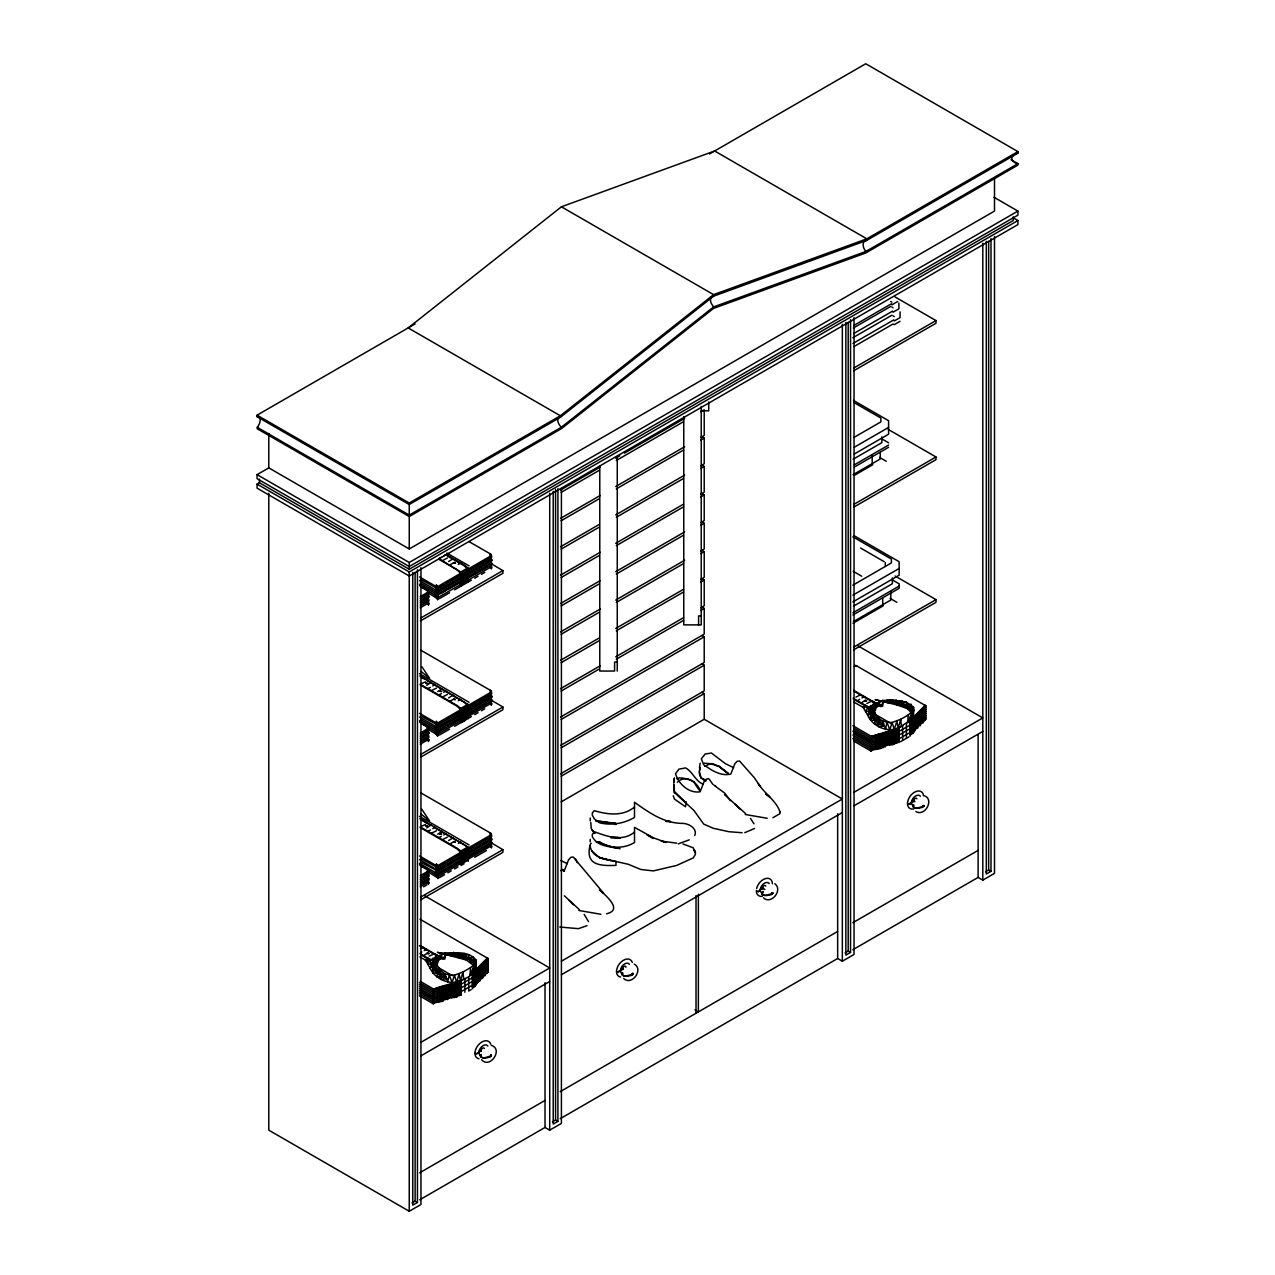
<?xml version="1.0" encoding="UTF-8"?>
<svg xmlns="http://www.w3.org/2000/svg" width="1275" height="1275" viewBox="0 0 1275 1275"><rect width="100%" height="100%" fill="white"/><g stroke="black" fill="none" stroke-linecap="round" stroke-linejoin="round"><path stroke-width="1.5" d="M439.461 955.469L437.771 957.19L437.548 961.318L439.253 959.597L439.461 955.469L444.863 953.094L464.993 955.899L473.79 960.426L475.942 968.761L475.32 971.311L469.981 975.407L470.507 967.677L476.117 962.689L475.75 959.708C465.757 948.074 449.756 955.597 437.373 952.329L466.204 959.963L474.794 966.259L473.216 957.047C462.713 960.378 453.693 953.381 443.461 953.875L458.873 955.804L473.79 960.426M441.883 954.067L441.676 958.194L439.253 959.597M877.184 702.748L876.977 706.876L875.272 708.597L875.495 704.469L882.587 700.373L902.716 703.178L911.513 707.705L911.944 710.159L896.883 704.932L875.096 699.608L888.93 702.939L891.305 699.736L906.127 702.047L913.474 706.988L913.043 718.59L898.142 728.184L871.447 736.408L870.618 737.811L898.684 730.655L898.939 727.738L870.618 737.811M879.607 701.346L879.399 705.473L874.172 707.657L882.38 704.501L882.587 700.373M444.656 957.222L438.871 958.975L444.656 957.222L444.863 953.094M907.704 722.686L908.23 714.956L913.84 709.968L910.764 720.805L907.704 722.686L911.768 712.725L910.764 720.805L916.948 714.064M464.929 978.308L464.849 981.128M464.929 982.021L464.849 984.858M464.849 988.571L464.929 985.734M464.849 992.285L464.929 989.448M468.738 977.032L468.658 979.869M468.738 980.746L468.658 983.583M468.738 984.459L468.658 987.296M468.738 988.189L468.658 991.026L471.128 989.591M902.573 728.423L902.652 725.587M902.573 732.137L902.652 729.3M902.652 733.013L902.573 735.85M902.652 736.727L902.573 739.564M906.382 727.148L906.461 724.312M906.382 730.862L906.461 728.025M906.382 734.591L906.461 731.754M906.461 735.468L906.382 738.305M673.678 784.826C675.383 797.736 673.949 794.213 673.901 784.125M590.213 845.787C591.536 858.187 606.278 859.462 615.968 861.454L615.968 865.39C599.935 865.996 584.492 865.358 590.373 844.082L591.249 843.397M477.519 1053.054L478.89 1052.481A2.837 1.626 -0.6 0 1 480.452 1050.68L480.803 1051.397M481.217 1050.377L480.372 1051.493A2.805 1.403 6.3 0 0 478.842 1052.927L477.44 1052.783M491.098 1055.158L490.397 1056.975A24.209 12.097 6.3 0 1 485.329 1057.995A3.618 1.801 6.3 0 1 481.121 1057.071A3.618 1.801 6.3 0 1 481.089 1054.871M618.997 971.343L620.463 970.737A2.837 1.626 -0.6 0 1 622.041 968.936L622.391 969.653M622.806 968.633L621.945 969.749A2.805 1.403 6.3 0 0 620.415 971.199L619.028 971.04M622.662 973.128A3.618 1.801 6.3 0 0 622.694 975.327A3.618 1.801 6.3 0 0 626.902 976.252A24.209 12.097 6.3 0 0 631.97 975.232L632.687 973.415L632.336 974.483M756.473 890.635L758.306 891.719L760.283 890.014A2.837 1.626 -0.6 0 1 761.844 888.213L762.195 888.93M758.561 891.655L760.283 890.014M763.119 892.133A3.618 1.801 6.3 0 0 762.243 894.397A3.618 1.801 6.3 0 0 766.721 895.528A24.209 12.097 6.3 0 0 771.789 894.508L772.379 892.739M907.513 803.617L909.728 804.382L911.482 802.724A2.837 1.626 -0.6 0 1 913.043 800.923L913.394 801.64M909.856 803.585L911.482 802.724M913.808 800.636L912.948 801.736A2.805 1.403 6.3 0 0 911.434 803.186L911.482 803.25M913.665 805.115A3.618 1.801 6.3 0 0 913.697 807.33A3.618 1.801 6.3 0 0 917.92 808.238A24.209 12.097 6.3 0 0 922.972 807.218L923.562 805.449M490.572 1055.62L491.465 1055.477M763.183 891.608A3.618 2.056 -0.6 0 0 762.259 894.285A3.618 2.056 -0.6 0 0 766.769 895.13A24.607 14.025 -0.6 0 0 771.901 893.44L772.714 892.739M923.116 806.278L924.024 805.609L923.1 806.151A24.607 14.025 -0.6 0 1 917.968 807.84A3.618 2.056 -0.6 0 1 913.713 807.218A3.618 2.056 -0.6 0 1 913.713 804.7M461.183 578.882L460.785 575.726L467.893 571.614L468.292 574.786L461.183 578.882L459.813 578.228M460.578 585.528L460.307 583.312L467.893 579.057L468.292 582.229M461.183 582.611L460.785 579.44L467.893 575.344L468.292 578.515L461.183 582.611L459.813 581.942M461.183 586.325L460.785 583.153M467.686 581.432L467.893 579.057M461.183 715.291L460.785 712.119L467.893 708.023L468.292 711.195L461.183 715.291L459.813 714.622M460.578 721.937L460.307 719.722L467.893 715.466L468.292 718.622M461.183 719.004L460.785 715.833L467.893 711.737L468.292 714.908L461.183 719.004L459.813 718.335M461.183 722.718L460.785 719.562M467.686 717.841L467.893 715.466M461.183 857.932L460.785 854.776L467.893 850.68L468.292 853.836L461.183 857.932L459.813 857.278M460.578 864.577L460.307 862.362L467.893 858.107L468.292 861.278M461.183 861.661L460.785 858.489L467.893 854.393L468.292 857.565L461.183 861.661L459.813 860.992M460.785 862.203L461.183 865.374L464.036 863.733M467.686 860.482L467.893 858.107M674.395 778.101L673.678 782.866L674.363 778.308M699.465 767.964L700.182 763.215M491.226 1055.158L490.875 1056.226L490.987 1055.19M632.448 974.483L632.559 973.462M419.411 990.181L432.894 997.974L460.96 988.954L432.894 996.11L460.96 987.089L432.894 994.245L460.96 985.24L432.894 992.396L460.96 983.376L432.894 990.532L461.199 980.443L461.199 995.313M472.372 988.874L472.372 974.004L488.229 958.593L419.985 919.211M853.756 731.802L870.618 741.54L894.173 734.273L898.684 732.519L870.618 739.675L898.684 730.655L898.939 742.608M910.095 736.153L910.095 721.283L925.953 705.872L856.019 665.518L854.378 666.427M913.665 716.04L913.043 718.59L913.474 706.988L913.665 716.04L910.94 704.326C899.688 707.657 890.062 700.182 878.985 700.852L885.519 701.585L887.846 699.959L891.305 699.736L896.389 701.728L902.094 700.852L903.927 707.242L911.513 707.705L912.199 711.593M700.31 767.63C698.206 772.252 699.385 778.579 704.326 779.599L703.163 779.2L706.031 780.89L700.947 777.862M699.879 769.893L700.357 768.968M699.401 771.805L701.011 777.83M453.502 699.242L455.334 699.672L454.043 698.923M453.502 841.883L455.334 842.329L454.043 841.58M477.519 980.459L475.256 986.356L472.627 987.806L488.229 971.598L487.401 971.136L472.627 985.942L477.519 982.308L477.519 980.459L488.229 969.733L487.401 969.287L472.627 984.077L477.519 980.459L477.519 978.594L488.229 967.884L487.401 967.422L472.627 982.228L477.519 978.594L477.519 976.746L488.229 966.02L487.401 965.573L472.627 980.363L477.519 976.746L477.519 974.881L488.229 964.155L487.401 963.709L472.627 978.515L477.519 974.881L477.519 973.016L488.229 962.306L487.401 961.844L472.627 976.65L477.519 973.016L477.519 971.168L488.229 960.442L487.401 959.995L472.627 974.785L477.519 971.168L476.993 968.681L487.401 958.131L488.229 958.593L487.401 959.995M912.98 733.635L915.243 729.603L925.953 718.877L925.124 718.431L910.35 733.221L915.243 729.603L915.243 727.738L925.953 717.012L925.124 716.566L910.35 731.372L915.243 727.738L915.243 725.873L925.953 715.163L925.124 714.701L910.35 729.507L915.243 725.873L915.243 724.025L925.953 713.299L925.124 712.852L910.35 727.643L915.243 724.025L915.243 722.16L925.953 711.45L925.124 710.988L910.35 725.794L915.243 722.16L915.243 720.311L925.953 709.585L925.124 709.139L910.35 723.929L915.243 720.311L915.243 718.447L925.953 707.721L925.124 707.274L910.35 722.064L915.243 718.447L914.717 715.96L925.124 705.41L925.953 705.872L925.124 707.274M437.803 963.071L437.771 957.19M875.527 710.35L875.495 704.469M469.981 975.407L474.045 965.446L473.041 973.526L476.117 962.689L475.639 972.188L472.372 975.853L475.639 974.052L477.519 971.168M477.519 973.016L475.639 975.901L461.199 984.173L452.003 984.969L452.003 983.121L461.199 982.308L446.951 986.101L447.605 994.086L460.96 990.818L432.894 999.823L460.96 992.667L432.894 1001.688L460.96 994.532L432.894 1003.537L419.411 995.759M452.003 986.834L451.462 988.061L461.199 986.021L452.003 986.834L452.003 984.969M452.003 990.548L451.462 991.791L461.199 989.751L452.003 990.548L451.462 988.061M452.003 994.261L451.462 995.504L461.199 993.464L452.003 994.261L451.462 991.791M452.003 997.974L451.462 995.504M476.993 983.551L477.519 982.308M915.243 720.311L913.362 723.18L898.939 731.452L889.727 732.248L889.727 730.4L898.939 729.587L884.675 733.38L884.675 737.093L898.684 734.384L870.618 743.389L898.684 736.233L870.618 745.238L898.684 738.097L870.618 747.102L898.684 739.946L870.618 748.967M889.727 734.113L889.185 735.356L898.939 733.3L889.727 734.113L889.727 732.248M889.727 737.827L889.185 739.07L898.939 737.03L889.727 737.827L889.185 735.356M853.756 741.094L870.618 750.832L871.447 749.413L898.939 740.743L889.727 741.54L889.185 739.07M897.345 742.927L889.727 743.405L889.727 741.54M871.447 751.278L870.618 750.832L889.185 744.648L889.727 743.405M914.717 730.83L915.243 729.603M490.859 1055.27L490.748 1056.226L491.321 1055.19M420.224 598.549L428.607 593.704L427.189 590.086L428.83 592.891L427.189 593.799L428.607 597.417L420.224 602.262M420.224 605.976L428.607 601.131L427.189 597.513L428.83 596.604L427.189 593.799L428.607 593.704M423.826 603.171L428.352 601.37L427.189 597.513L428.607 597.417M428.352 605.083L427.189 601.226L428.607 601.131M435.556 591.759L437.532 592.349L436.385 590.357L435.556 591.759L437.532 592.349L438.026 591.297L435.556 589.895L437.803 588.397L436.385 584.779L437.532 588.636L420.383 579.28M437.532 599.792L436.385 595.935L422.073 587.695M437.803 588.397L491.497 557.398L490.062 553.78L491.226 554.976L491.226 557.637L466.586 571.057M463.223 576.714L490.062 561.207L491.72 564.028L490.062 564.937L490.891 563.534L490.062 563.072L491.226 565.064L490.891 563.534M491.226 568.793L490.062 564.937L491.497 564.841L491.497 562.96L490.062 559.358L491.226 561.351L491.72 560.299L490.062 557.494L491.497 557.398M420.224 734.958L428.607 730.113L427.189 726.479L428.83 729.3L427.189 730.208L428.607 733.826L420.224 738.671M420.224 742.385L428.607 737.54L427.189 733.922L428.83 733.013L427.189 730.208L428.607 730.113M423.826 739.58L428.352 737.779L427.189 733.922L428.607 733.826M428.352 741.492L427.189 737.635L428.607 737.54M435.556 728.168L437.532 728.758L436.385 726.75L435.556 728.168L437.532 728.758L438.026 727.706L435.556 726.304L437.803 724.806L436.385 721.188L437.532 725.045L420.383 715.689M437.532 736.185L436.385 732.328L422.073 724.088M437.803 724.806L491.497 693.807L490.062 690.189L491.226 691.385L491.226 694.046L468.26 706.493M463.223 713.123L490.062 697.616L491.72 700.421L490.062 701.33L490.891 699.927L490.062 699.481L491.226 701.473L490.891 699.927M491.226 705.187L490.062 701.33L491.497 701.234L491.497 699.353L490.062 695.752L491.226 697.76L491.72 696.708L490.062 693.903L491.497 693.807M420.224 877.598L428.607 872.753L427.189 869.136L428.352 872.992L423.826 874.793M423.826 878.507L428.352 876.706L427.189 872.849L428.607 872.753M422.152 883.192L428.352 880.419L427.189 876.562L428.607 876.467L428.607 874.586L427.189 872.849L428.352 874.044M428.352 884.149L427.189 880.292L428.607 880.196L428.607 878.3L427.189 876.562L428.352 877.774M435.556 870.809L437.532 871.399L436.385 869.407L435.556 870.809L437.532 871.399L438.026 870.347L435.556 868.944L437.803 867.446L436.385 863.828L437.532 867.685L420.383 858.33M437.803 867.446L491.497 836.448L490.062 832.83L491.226 834.025L491.226 836.687L490.062 836.543L491.497 840.161L437.803 871.16L420.383 862.043M491.497 836.448L490.062 836.543L491.72 839.348L491.226 840.4L490.062 838.408L491.226 844.114L466.586 857.549M491.226 847.843L490.062 842.122L491.226 844.114L490.891 842.584M590.771 822.375L591.249 828.654L594.835 833.42M694.763 835.539C697.68 828.511 688.978 823.666 682.954 823.379C664.148 823.491 649.294 812.749 634.504 802.294L634.504 817.418C624.065 823.602 611.681 825.594 599.84 822.885L594.325 818.869L592.317 815.171L592.317 812.956L594.325 810.645C607.458 814.693 623.156 816.574 634.504 807.027M446.648 978.802C437.692 976.554 432.48 968.41 429.978 960.091L427.858 964.362L431.348 963.788L437.134 960.171L437.006 964.936L440.752 970.721L440.943 979.359L446.648 978.802L445.836 976.57C438.839 973.988 433.213 967.231 433.612 959.565L429.946 967.932L425.069 959.438L429.978 960.091L438.425 957.509L434.281 964.713L429.946 967.932C435.333 979.965 452.195 986.85 463.638 979.073L463.064 971.964L470.507 967.677M876.148 704.788L871.447 709.888L870.188 713.506L870.602 720.104L882.427 720.789L886.954 722.272L889.854 729.794L892.149 722.479L894.269 729.428L896.867 721.236L898.094 728.121L900.803 719.243L892.149 722.479L886.954 722.272L885.503 729.141L884.372 726.081C875.415 723.833 870.219 715.689 867.701 707.37L865.582 711.641L869.072 711.067L874.857 707.45C873.152 713.123 877.742 718.287 882.427 720.789L883.559 723.849C876.562 721.268 870.952 714.51 871.335 706.844L867.669 715.211L862.793 706.717L867.701 707.37L876.148 704.788L872.004 711.992L867.669 715.211C873.056 727.26 889.918 734.129 901.361 726.352L900.803 719.243L908.23 714.956M479.894 981.017L479.894 966.147M917.617 728.296L917.617 713.426M445.836 976.57L436.879 976.889L438.664 968.394L435.492 967.821L436.751 962.179L434.281 964.713L434.392 969.924L438.01 971.486L440.752 970.721L444.704 973.51L447.78 981.862L449.23 974.992L452.115 982.515L454.426 975.2L456.546 982.148L459.143 973.957L460.371 980.842L463.064 971.964L454.426 975.2L432.878 972.825L437.006 964.936M870.602 720.104L874.73 712.215M482.619 978.419L482.619 963.549M920.343 725.698L920.343 710.828L925.124 705.41M432.894 999.823L433.723 998.421L438.457 997.098L437.66 1002.198L443.094 1001.226L443.094 986.356L438.457 987.806L437.66 989.193L438.457 989.671L437.66 996.636L447.605 994.086L447.605 999.664M485.122 975.742L485.918 961.334L485.122 960.872M883.83 747.469L880.085 748.011L880.818 733.651L876.196 735.085L875.383 736.472L876.196 740.663L885.328 737.651L885.328 746.943M922.845 723.021L923.642 721.634L922.845 708.151M435.556 595.473L437.532 596.062L436.385 594.07L435.556 595.473L437.532 596.062L438.026 595.027L435.556 593.608L436.385 592.206L458.187 579.615M427.125 592.461L438.026 598.74L435.556 597.337L436.385 595.935L491.497 564.841M435.556 731.882L437.532 732.472L436.385 730.479L435.556 731.882L437.532 732.472L438.026 731.42L435.556 730.017L436.385 728.615L459.861 715.052M427.125 728.87L438.026 735.133L435.556 733.731L436.385 732.328L444.768 727.483M435.556 874.523L437.532 875.112L436.385 873.12L435.556 874.523L437.532 875.112L438.026 874.076L435.556 872.674L436.385 871.255L444.768 866.426M420.383 865.773L436.385 874.985L438.026 877.79L435.556 876.387L436.385 874.985L459.861 861.422M432.894 990.532L433.723 989.129C447.509 983.105 466.937 983.025 476.005 969.494L487.401 958.131M432.894 992.396L433.723 990.978L419.411 982.754M432.894 994.245L433.723 992.843L419.411 984.603M432.894 996.11L433.723 994.707L419.411 986.468M432.894 1001.688L433.723 1000.269L419.411 992.046M487.401 961.844L488.229 960.442M487.401 963.709L488.229 962.306M487.401 965.573L488.229 964.155M487.401 967.422L488.229 966.02M487.401 969.287L488.229 967.884M487.401 971.136L488.229 969.733M487.401 973L488.229 971.598M870.618 739.675L871.447 738.273L853.756 728.089M870.618 743.389L871.447 741.986L876.196 740.663L875.383 749.493L880.818 748.505M870.618 745.253L871.447 743.835L853.756 733.667M853.756 737.38L871.431 747.564L870.618 748.967L871.447 749.413L852.895 738.719M925.124 709.139L925.953 707.721M925.124 710.988L925.953 709.585M925.124 712.852L925.953 711.45M925.124 714.701L925.953 713.299M925.124 716.566L925.953 715.163M925.124 718.431L925.953 717.012M925.124 720.279L925.953 718.877M476.993 968.681L475.256 971.486L475.75 959.708L475.942 968.761L473.216 957.047M476.993 970.546L475.256 975.2L472.372 977.718M476.993 972.395L475.256 977.064L472.372 979.582L475.639 977.766L477.519 974.881M476.993 974.259L475.256 978.929L472.372 981.431L461.199 987.886L451.462 989.926M476.993 976.124L475.256 980.778L472.372 983.296L475.639 981.479L477.519 978.594M476.993 977.973L475.256 982.642L472.372 985.145L461.199 991.599L451.462 993.639M476.993 979.837L475.639 983.344L472.372 985.145M476.993 981.686L472.372 987.009L475.639 985.192M914.717 715.96L912.98 720.63L910.095 723.148L913.362 721.331L915.243 718.447M914.717 717.825L912.98 722.479L910.095 724.997M914.717 719.69L912.98 724.343L910.095 726.862L913.362 725.045L915.243 722.16M914.717 721.538L912.98 726.208L910.095 728.71L898.939 735.165L889.185 737.205M914.717 723.403L912.98 728.057L910.095 730.575L913.362 728.758L915.243 725.873M914.717 725.252L912.98 729.922L910.095 732.44L898.939 738.878L889.185 740.918M914.717 727.117L912.98 731.786L910.095 734.288L913.362 732.472L914.717 728.981M615.315 824.638L615.905 823.491L610.9 823.092M477.519 969.303L475.639 972.188L472.372 974.004M477.519 976.746L475.639 979.614L472.372 981.431M915.243 716.582L913.362 719.467L910.095 721.283M915.243 724.025L913.362 726.909L910.095 728.71M915.243 727.738L913.362 730.623L910.095 732.44M632.225 974.451L632.894 973.447M924.024 805.864L923.578 806.438M686.348 801.895L685.472 806.74L674.475 799.106L673.216 795.743M1011.075 159.742L1017.912 163.678L1017.912 165.112L865.757 252.976L713.586 308.391L561.414 428.671L409.243 516.534L257.088 428.671L258.713 425.069A6.949 4.016 -60 0 0 258.713 416.957L257.088 416.686L257.088 415.156L415.06 323.946M438.425 957.509L433.723 962.609L432.448 966.227L432.878 972.825M1013.386 155.215C1009.21 158.482 1013.944 163.455 1017.912 163.678L865.868 251.478L713.586 306.924L561.303 427.3L409.243 515.1L257.088 427.237M632.974 973.526L632.161 974.387L633.022 973.622M754.529 828.495L744.775 832.655M429.133 956.154L434.424 953.716L441.835 957.971L438.122 955.852L431.03 959.948L419.921 953.541L421.85 951.947M866.857 703.433L872.148 700.995L879.559 705.266L875.845 703.147L868.753 707.242L853.214 698.254M431.046 682.284L426.774 685.297M431.046 824.925L426.774 827.953M423.635 955.676L427.906 952.664M861.358 702.955L865.629 699.943M910.35 735.085L913.362 732.472M432.815 686.014L434.743 684.42M432.815 828.654L434.743 827.061M857.645 700.82L859.573 699.226M866.825 238.839L714.653 150.992L561.414 206.789L408.175 327.93L560.347 415.777L713.586 294.637L866.825 238.839L1017.912 151.597L1017.912 153.127L866.697 240.417L713.586 296.183L560.458 417.228L409.243 504.533L257.088 416.686M442.154 688.691L437.692 691.592M442.154 831.332L437.692 834.248M443.716 555.916L445.852 554.418L464.355 565.112L467.893 567.901L468.292 571.072L466.905 570.403M443.716 692.325L445.852 690.827M443.716 834.966L445.852 833.468M771.917 893.568L772.857 893.026L771.917 893.313M453.247 558.705L448.625 561.494M453.247 695.098L448.625 697.903M453.247 837.755L448.625 840.544M634.504 832.081C622.582 842.09 607.028 836.464 594.325 831.698L592.317 834.392L592.317 836.607C597.497 846.935 610.406 846.425 620.096 848.72M458.315 564.363L460.658 562.976M458.315 700.756L460.658 699.369M458.315 843.413L460.658 842.026M481.647 1059.764C489.967 1069.358 503.673 1049.054 491.273 1045.357M623.714 978.531C631.651 986.228 644.002 969.526 634.344 964.139M763.518 897.823C771.2 905.202 783.296 889.838 774.802 883.734M915.88 811.569C925.523 817.259 935.149 797.72 923.196 795.536M709.49 153.972L865.757 63.75L1017.912 151.597M993.974 197.258L1017.912 211.076L1017.912 215.124L409.243 566.53L257.088 478.683L257.088 474.635L268.786 467.877L409.243 548.967L994.5 211.076L994.5 178.516M1012.78 217.579L1017.912 220.527L1017.912 224.591L409.243 575.997L257.088 488.15L257.088 484.086L259.431 482.747L409.243 569.24L1013.227 220.527L1013.227 216.925M257.088 415.156L409.243 503.019L560.347 415.777M257.088 474.635L409.243 562.482L1017.912 211.076M257.088 484.086L409.243 571.949L1017.912 220.527M560.554 489.998L600.19 467.112M615.713 458.155L619.778 455.812M624.32 453.183L684.643 418.359M447.366 558.02L442.457 560.649M561.175 492.341L599.091 470.459M616.319 460.498L683.543 421.69M700.772 411.745L704.214 409.753L704.214 435.444L700.772 437.421M854.011 325.364L891.448 303.753M891.894 304.853L897.727 301.474M853.373 327.978L890.731 306.414M454.665 562.243L449.852 564.937M853.469 333.699L892.628 311.1M893.058 312.2L898.907 308.821L898.907 303.052M852.847 337.748L891.894 315.196M852.943 343.469L893.791 319.882M894.237 320.981L900.07 317.618L900.07 311.833M441.341 557.287L438.759 558.514L460.785 571.997L467.893 567.901M420.224 596.668L428.607 591.823M437.803 586.516L491.497 555.518M854.027 346.529L893.058 323.993L894.237 324.663L900.07 321.3M422.152 596.7L425.515 594.772M420.383 582.994L436.385 592.206L437.803 592.11L436.385 588.492L443.094 584.619M446.441 582.675L458.187 575.902M560.554 518.383L600.19 495.497M615.713 486.54L684.643 446.744M420.224 600.382L428.607 595.537M437.803 590.229L491.497 559.231L490.062 557.494L491.226 558.689M461.391 577.463L468.499 573.367M422.152 600.429L425.515 598.485M437.803 592.11L491.497 561.112L491.497 559.231M561.175 520.726L599.091 498.844M616.319 488.883L683.543 450.075M700.772 440.13L704.214 438.138L704.214 463.829L700.772 465.805M420.224 604.095L428.607 599.25M437.803 595.839L437.803 593.959L491.497 562.96M461.391 581.193L468.499 577.097M441.405 593.018L444.768 591.09M448.115 589.146L486.715 566.865M420.224 607.808L428.607 602.979L427.189 601.226L428.352 602.438M437.803 599.553L437.803 597.672L491.497 566.674L490.062 564.937L491.226 566.132M461.391 584.906L468.499 580.81M439.477 598.581L449.549 592.763M454.585 589.863L471.352 580.173M474.714 578.244L478.061 576.3M481.424 574.356L484.787 572.427M420.495 618.184L502.892 570.61L490.062 563.072M853.581 368.14L935.977 320.567L935.977 323.276L853.581 370.85M420.495 620.893L502.892 573.32L502.892 570.61M560.554 546.768L599.091 524.519M615.713 514.925L684.643 475.129M561.175 549.111L599.091 527.228M616.319 517.268L683.543 478.46M700.772 468.515L704.214 466.523L704.214 492.198L700.772 494.19M560.554 575.153L600.19 552.266M615.713 543.309L683.543 504.151M561.175 577.495L599.091 555.597M616.319 545.652L683.543 506.844M700.772 496.899L704.214 494.907L704.214 520.582L700.772 522.575M560.554 603.537L600.19 580.651M615.713 571.694L684.643 531.898M425.531 681.806L420.24 684.245L457.263 705.617L460.785 708.406L461.183 711.577L460.1 711.753L460.578 710.781M561.175 605.88L599.091 583.982M616.319 574.037L683.543 535.229M700.772 525.284L704.214 523.292L704.214 548.967L700.772 550.959M854.011 437.405L880.866 421.898L880.866 418.057L854.011 402.565M436.448 688.117L431.348 690.652M854.33 447.222L888.579 427.444M854.33 453.98L888.579 434.201L888.579 420.686L853.469 400.414M853.118 459.255L881.838 442.68L881.838 436.895M447.366 694.429L442.457 697.058M560.554 631.922L600.19 609.036M615.713 600.079L684.643 560.267M854.362 464.817L888.627 445.039M561.175 634.265L599.091 612.367M616.319 602.422L683.543 563.614M700.772 553.669L704.214 551.677L704.214 577.352L700.772 579.344M854.362 467.048L888.627 447.27M454.665 698.636L449.852 701.33M853.039 474.698L880.26 459L880.26 452.243M854.234 475.416L872.769 464.722M460.785 708.406L467.893 704.31L468.292 707.482L462.937 710.111M420.224 733.061L428.607 728.232M437.803 722.925L491.497 691.927M422.152 733.109L425.515 731.165M420.383 719.403L436.385 728.615L437.803 728.519L436.385 724.901L443.094 721.028M446.441 719.084L458.187 712.311M420.224 736.791L428.607 731.946M437.803 726.638L491.497 695.64L490.062 693.903L491.226 695.098M461.391 713.873L468.499 709.777M422.152 736.822L425.515 734.894M460.1 715.466L468.292 711.195M437.803 728.519L491.497 697.521L491.497 695.64M420.224 740.504L428.607 735.659M437.803 735.946L436.385 732.328L437.803 732.232L437.803 730.352L491.497 699.353M461.391 717.586L468.499 713.49M560.554 660.307L599.091 638.058M615.713 628.463L683.543 589.289M448.115 725.555L480.006 707.147M483.352 705.202L486.715 703.274M437.803 732.232L491.497 701.234M561.175 662.649L599.091 640.751M616.319 630.806L683.543 591.998M700.772 582.053L704.214 580.061L704.214 605.737L700.772 607.729M420.224 744.217L428.607 739.373L427.189 737.635L428.352 738.831M437.803 734.065L491.497 703.067L490.062 701.33L491.226 702.541M461.391 721.299L468.499 717.203M439.477 734.99L449.549 729.173M454.585 726.272L471.352 716.582M474.714 714.637L478.061 712.709M481.424 710.765L484.787 708.836M462.602 721.905L465.455 720.263M420.495 754.593L502.892 707.019L490.062 699.481M853.581 504.549L935.977 456.976L935.977 459.669L853.581 507.243M420.495 757.286L502.892 709.713L502.892 707.019M560.554 688.675L600.19 665.805M615.713 656.848L683.543 617.674M561.175 691.034L599.091 669.136M616.319 659.191L683.543 620.383M700.772 610.438L704.214 608.446L704.214 634.121L560.554 717.06M561.175 719.419L704.214 636.831L704.214 662.506L560.554 745.445M425.531 824.447L420.24 826.885L457.263 848.258L460.785 851.047L461.183 854.218L459.813 853.549M561.175 747.803L704.214 665.215L704.214 690.891L560.554 773.829M852.816 585.209L891.416 562.928L891.416 559.103L852.816 536.823M436.448 830.758L431.348 833.292M852.879 595.17L899.13 568.475M852.879 601.928L899.13 575.232L899.13 561.717L853.995 535.643M447.366 837.069L442.457 839.715M853.533 606.135L892.388 583.711L892.388 577.926M561.175 776.188L704.214 693.6L704.214 719.275L561.175 801.863M454.665 841.293L449.852 843.986M852.927 612.781L899.178 586.07M852.927 614.996L899.178 588.301L899.178 583.838L892.484 579.982M853.389 621.626L890.811 600.031L890.811 591.584M852.991 623.268L883.32 605.752M460.785 851.047L467.893 846.951L468.292 850.122L467.192 850.298M420.224 875.718L428.607 870.873M437.803 865.566L491.497 834.567M437.803 871.16L436.385 867.542L444.768 862.697M448.115 860.768L459.861 853.979M463.223 852.051L486.715 838.488M460.1 854.393L465.773 851.126M420.224 879.431L428.607 874.586M437.803 869.279L491.497 838.281M461.391 856.513L468.499 852.417M448.115 864.482L480.006 846.074M483.352 844.146L486.715 842.201M460.1 858.123L465.773 854.84M420.224 881.312L428.607 876.467M420.224 883.145L428.607 878.3M437.803 878.602L436.385 874.985L437.803 874.889L437.803 873.008L491.497 842.01L490.062 840.257L491.497 840.161M461.391 860.242L468.499 856.147M420.224 885.025L428.607 880.196M437.803 874.889L491.497 843.891L491.497 842.01M420.224 886.874L428.607 882.029L427.189 880.292L428.352 881.487M437.803 876.722L491.497 845.723L490.062 843.986L491.497 843.891M461.391 863.956L468.499 859.86M423.571 886.81L426.934 884.882M439.477 877.63L444.513 874.73M447.86 872.785L451.223 870.857M454.585 868.913L457.932 866.968M474.714 857.294L486.46 850.505M420.495 897.233L502.892 849.66L490.062 842.122M853.581 647.19L935.977 599.617L935.977 602.326L853.581 649.899M420.495 899.943L502.892 852.369L502.892 849.66M677.312 782.276C681.886 777.383 689.074 778.196 693.982 781.862M704.74 766.434L710.398 763.629L719.435 766.578L713.028 763.9L704.198 763.183M855.939 697.122L861.039 694.588M900.421 741.747L908.868 736.87M587.026 925.666L578.483 928.662L559.805 927.037M420.957 1042.297L549.716 967.964L424.671 895.767M561.414 961.207L842.345 799.011L704.214 719.275M854.043 792.253L982.802 717.921L857.756 645.724M420.957 1055.812L549.716 981.479M561.414 974.722L842.345 812.526M854.043 805.768L982.802 731.436M474.938 1053.373L476.643 1054.186L477.503 1053.293M419.714 1172.777L545.031 1100.421M560.171 1091.671L837.659 931.467M852.8 922.733L978.116 850.377M411.984 1202.915L415.108 1201.114L417.451 1202.468L417.451 569.766M552.442 1121.825L555.565 1120.024L557.908 1121.362L557.908 488.676M845.07 952.871L848.194 951.07L850.537 952.425L850.537 319.722M985.527 871.781L988.651 869.98L990.994 871.335L990.994 238.632M419.714 1199.807L545.031 1127.451L549.716 1130.16L561.414 1123.402L561.414 488.532M560.187 1118.701L837.659 958.497L842.345 961.207L854.043 954.449L854.043 317.603M852.8 949.763L978.116 877.407L982.802 880.117L994.5 873.359L994.5 236.528M417.451 1202.468L412.765 1205.162L412.765 572.475M557.908 1121.362L553.222 1124.072L553.222 491.369M850.537 952.425L845.851 955.118L845.851 322.416M990.994 871.335L986.308 874.028L986.308 241.31M268.786 493.329L268.786 1130.16L409.243 1211.25L420.957 1204.493L420.957 567.646M772.873 817.753L779.949 813.673L779.774 811.251M606.581 913.761C622.439 910.175 607.761 896.978 599.377 889.838L603.585 893.169L573.256 857.007L570.929 857.294L568.602 859.701L564.554 870.044L560.665 870.57M438.759 694.923L441.341 693.696M438.759 837.563L441.341 836.336M1014.645 154.339L1017.912 153.127M632.974 974.02L632.081 974.164A24.607 14.025 -0.6 0 1 626.965 975.837A3.618 2.056 -0.6 0 1 622.71 975.216A3.618 2.056 -0.6 0 1 622.694 972.713M676.913 778.929L679.384 777.862C688.58 778.244 696.262 781.352 699.911 789.926M616.51 971.63L618.216 972.458L619.076 971.55M420.607 948.457L423.316 947.309M689.233 839.858L678.252 843.875M427.651 688.516L430.408 687.4M427.651 831.157L430.408 830.041M861.98 697.839L864.753 696.724M424.256 950.56L427.029 949.445M898.939 731.452L889.185 733.492M461.199 984.173L451.462 986.212M882.38 704.501L876.594 706.254L872.929 704.151M467.893 571.614L466.905 574.133L468.292 574.786M460.785 575.726L460.721 577.097M467.893 575.344L466.905 577.846M460.785 579.44L460.721 580.826M467.893 708.023L467.192 711.37M460.785 712.119L460.721 713.506M467.893 711.737L466.905 714.239M460.785 715.833L460.721 717.219M467.893 850.68L466.905 853.182M460.785 854.776L460.721 856.147M467.893 854.393L466.905 856.896M460.785 858.489L460.721 859.876M760.984 888.723L762.705 888.197M621.18 969.43L622.885 968.904M479.607 1051.174L481.312 1050.648M772.315 893.743L772.252 892.803L772.618 893.552M632.512 974.467L632.432 973.526M871.447 736.408L876.196 735.085M438.457 987.806L433.723 989.129L420.224 981.352M912.533 713.538L908.198 709.585L906.127 702.047L896.596 703.083L887.846 699.959L881.184 701.154L903.306 704.9L911.944 710.159M889.185 731.627L898.684 728.806L894.572 729.396L894.173 730.543L894.572 744.265M892.962 744.6L889.185 744.648L898.684 741.811L889.185 742.783M451.462 984.348L460.96 981.527L456.848 982.117L456.848 996.97L453.613 997.64M898.939 735.165L889.727 735.978M898.939 738.878L889.727 739.691M461.199 987.886L452.003 988.683M461.199 991.599L452.003 992.412M459.622 995.632L452.003 996.126M923.116 806.023L923.992 806.007M460.578 574.372L460.1 575.344L461.183 575.168L460.785 571.997M467.192 578.691L468.292 578.515M467.192 715.084L468.292 714.908M466.905 849.453L467.399 847.11L464.196 844.799L433.93 827.316M467.192 854.027L468.292 853.836M467.192 857.74L468.292 857.565M435.556 589.895L437.532 589.688L438.026 591.297L419.523 580.619M435.556 593.608L437.532 593.417L438.026 595.027L419.523 584.332M435.556 597.337L437.532 597.13M435.556 726.304L437.532 726.097L438.026 727.706L419.523 717.028M435.556 730.017L437.532 729.81L438.026 731.42L419.523 720.742M435.556 733.731L437.532 733.539M435.556 868.944L437.532 868.753L438.026 870.347L419.523 859.669M435.556 872.674L437.532 872.467L438.026 874.076L419.523 863.382M435.556 876.387L437.532 876.18M889.185 744.648L892.787 744.393M451.462 997.353L456.848 996.97M491.226 562.418L490.062 561.207L491.497 561.112M854.601 665.614L856.832 665.964L854.856 665.375M491.226 698.812L490.062 697.616L491.497 697.521M596.047 821.227L616.415 823.746M866.697 240.417L864.976 240.752A6.997 4.399 64.7 0 0 864.323 249.247L865.868 251.478M596.365 842.329L599.935 842.249L605.418 844.879A127.102 71.543 15.6 0 0 610.757 846.68L610.9 846.727A120.487 68.818 10.3 0 0 616.144 848.003L617.945 848.353M713.586 296.183L711.322 296.995A7.156 4.128 60 0 0 711.322 303.498L713.586 306.924M610.9 837.739L620.096 838.281M701.234 410.821L708.725 410.821L708.725 401.992M701.234 615.889L698.588 615.889L698.588 624.925M617.259 662.076L614.598 662.076L614.598 671.048L599.776 671.048L599.776 465.646M560.458 417.228L558.928 417.451A6.997 3.65 55.7 0 0 559.566 425.197L561.303 427.3M596.174 820.813L615.968 823.411M742.193 832.734L729.029 831.73L713.187 828.256L703.72 824.08L694.03 810.581L674.969 792.859M610.757 837.34L610.9 837.34A120.487 68.818 10.3 0 1 616.144 837.34L617.945 837.324M883.559 723.849L874.602 724.168L876.403 715.673L873.216 715.116L874.491 709.458L872.004 711.992L872.116 717.219L875.734 718.765L878.475 718L878.666 726.638L884.372 726.081L882.427 720.789M767.215 818.279L745.222 814.486M600.923 914.287L578.93 910.493M676.674 843.142L661.231 841.102L666.14 842.472L653.326 837.787L634.504 827.347L634.504 842.472C623.73 849.118 610.725 848.369 599.84 842.504M600.127 842.265L597.337 841.978M490.062 561.207L491.226 561.351L490.891 559.805M490.062 697.616L491.226 697.76L490.891 696.214M610.582 823.06L599.84 821.387M772.793 893.297L771.965 893.169L772.714 893.424M610.757 860.561L599.521 857.661L591.919 851.015M599.84 857.868L628.224 864.259L640.767 869.454L653.326 870.905L676.674 865.438L693.249 857.916L695.512 854.154L693.249 847.827L682.954 843.97M435.556 588.046L437.532 588.636L436.385 586.643L419.523 576.906M435.556 724.439L437.532 725.045L436.385 723.037L419.523 713.315M435.556 867.096L437.532 867.685L436.385 865.693L419.523 855.955M733.571 767.614L725.507 763.725L711.402 753.015L705.171 754.019L701.314 758.832L703.704 764.729C711.562 770.275 720.726 776.523 730.846 774.053L734.878 763.693L737.205 761.287L739.548 761L754.194 777.575L760.41 786.659L758.322 783.79C764.219 793.146 777.973 802.517 779.933 812.35M567.279 863.621L560.665 860.466M702.86 784.077C695.194 780.89 692.803 771.71 685.599 767.901L678.906 769.176L675.527 773.718C678.491 783.854 688.93 793.735 700.166 791.759L704.198 781.4L706.525 779.009L708.852 778.722L712.884 784.412M715.642 786.022L715.418 785.894A120.487 79.002 7.9 0 0 713.888 785.081M871.447 747.564L870.618 747.102L871.447 745.7L852.895 735.006M420.941 650.282L490.891 690.636L491.72 692.994M420.941 792.938L490.891 833.292L491.72 835.635M433.723 1003.999L432.894 1003.537L433.723 1002.134L419.411 993.894M435.556 586.181L438.026 587.584M435.556 722.59L438.026 723.993M435.556 865.231L438.026 866.633M870.506 705.553L872.961 706.956M435.205 956.872L437.644 958.274M432.783 958.274L435.237 959.661M865.056 705.107L870.984 708.502M870.108 708.709L853.421 699.114M427.332 957.812L431.779 960.378M420.734 954.736L430.711 960.473M895.114 296.979L935.977 320.567M890.731 301.474L891.894 302.143M891.894 307.084L893.058 307.769M893.058 315.881L894.237 316.551M561.414 206.789L713.586 294.637M888.308 429.452L935.977 456.976M881.933 438.951L888.627 442.807M879.559 457.406L886.253 461.263M701.872 436.783L704.214 438.138M860.593 548.043L884.228 561.701M895.114 576.029L935.977 599.617M701.872 465.168L704.214 466.523M853.278 571.359L861.725 576.236M890.109 598.437L896.803 602.294M701.872 493.553L704.214 494.907M701.872 521.937L704.214 523.292M701.872 550.322L704.214 551.677M701.872 578.707L704.214 580.061M853.644 690.317L875.845 703.147M853.788 691.13L880.531 706.525L882.619 706.254L883.24 700.692M701.872 607.091L704.214 608.446M854.122 702.206L864.418 708.135M874.682 714.064L891.815 723.945M701.872 635.476L704.214 636.831M852.895 725.714L871.431 736.408M853.756 729.938L871.431 740.137L870.618 741.54L871.447 741.986L852.895 731.276M701.872 663.861L704.214 665.215M468.977 541.588L490.891 554.227L491.72 556.585M490.062 559.358L491.72 560.299L490.891 557.956M490.062 566.785L491.72 567.742L490.891 565.383M701.872 692.245L704.214 693.6M446.84 553.047L469.088 565.893M447.382 556.043L464.196 565.749L467.829 569.288M438.616 559.167L457.103 569.845L460.721 573.383M419.587 585.671L428.017 590.532L428.83 592.891M427.189 595.664L428.83 596.604L428.017 594.262M427.189 599.377L428.83 600.318L428.017 597.975M427.189 603.091L428.83 604.047L428.017 601.688M490.062 695.752L491.72 696.708L490.891 694.349M490.062 703.194L491.72 704.135L490.891 701.792M419.475 673.646L469.088 702.286M419.587 722.08L428.017 726.941L428.83 729.3M427.189 732.057L428.83 733.013L428.017 730.655M427.189 735.771L428.83 736.727L428.017 734.368M427.189 739.5L428.83 740.44L428.017 738.097M490.062 838.408L491.72 839.348L490.891 837.006M490.062 845.835L491.72 846.791L490.891 844.433M419.475 816.303L469.088 844.942M694.923 1009.912L698.365 1011.888L698.365 894.173M419.587 864.721L428.017 869.582L428.83 871.941M427.125 871.51L438.026 877.79M427.189 874.714L428.83 875.654L428.017 873.311M427.189 878.427L428.83 879.367L428.017 877.025M427.189 882.141L428.83 883.097L428.017 880.738M420.352 945.604L438.122 955.852M419.427 945.795L442.807 959.246L444.895 958.959L445.517 953.413M419.826 956.903L428.4 961.828M438.664 967.773L452.37 975.678M419.411 988.332L433.707 996.572L432.894 997.974L433.723 998.421L421.913 991.615M427.332 680.149L419.937 675.846L467.893 704.31M427.332 822.789L419.937 818.502L467.893 846.951M420.623 676.961L423.953 678.89M427.284 680.818L464.196 702.143L467.829 705.697M420.192 684.914L457.103 706.238L460.721 709.793M420.623 819.602L430.599 825.387M420.192 827.555L457.103 848.895L460.721 852.433M594.788 833.212L591.919 829.802M728.089 773.288L719.355 766.546L728.312 773.574M561.813 869.646L564.363 871.319M561.797 869.295L564.458 871.032M564.427 871.144L561.558 869.247M764.841 889.552L762.609 887.926L761.765 889.026A2.805 1.403 6.3 0 0 760.235 890.476L760.298 890.54M728.105 773.654L719.769 766.992M715.259 786.229L724.567 792.954L730.432 800.652M745.684 813.657L724.551 794.692M579.392 909.665L564.363 895.783M421.069 671.447L429.595 678.348L421.786 666.586M421.069 814.103L429.595 821.004L421.786 809.242M909.888 803.346L909.76 804.366M735.324 804.35L739.755 808.796L737.396 806.422M569.048 900.357L573.463 904.788L571.104 902.413M436.385 588.492L437.532 589.688M437.532 593.417L436.385 592.206L437.803 593.959M427.189 593.799L428.352 594.995M427.189 597.513L428.352 598.724M436.385 724.901L437.532 726.097M437.532 729.81L436.385 728.615L437.803 730.352M427.189 730.208L428.352 731.404M427.189 733.922L428.352 735.117M490.062 836.543L491.226 837.755M491.226 841.468L490.062 840.257L491.226 840.4L490.891 838.854M490.062 843.986L491.226 845.182M436.385 867.542L437.532 868.753M437.532 872.467L436.385 871.255L437.803 873.008M436.385 595.935L437.803 597.672M750.465 818.407L754.003 823.809M584.173 914.398L588.54 921.65M693.967 782.005L696.564 786.356A127.102 87.863 12.6 0 0 699.369 790.102L699.433 790.197A120.487 79.002 7.9 0 0 700.342 791.217M490.062 555.645L491.226 557.637L490.891 556.091M490.062 692.038L491.226 694.046L490.891 692.5M428.225 593.736L428.017 592.397M490.062 834.695L491.226 836.687L490.891 835.141M428.225 730.129L428.017 728.806M428.225 872.785L428.017 871.447M575.423 858.856L577.288 862.697M490.891 561.669L491.72 564.028M490.891 698.078L491.72 700.421M490.891 840.719L491.72 843.078M466.905 706.812L467.192 707.657M428.017 596.11L428.352 597.656M428.017 599.824L428.352 601.37M428.017 732.519L428.352 734.065M428.017 736.233L428.352 737.779M428.017 875.16L428.352 876.706M428.017 878.873L428.352 880.419M910.94 704.326L911.513 707.705M896.086 699.879L896.883 704.932M458.363 952.6L459.159 957.653M988.651 241.262L988.651 869.98M982.802 243.27L982.802 880.117M978.116 734.623L978.116 877.407M885.312 562.61L885.312 566.451M882.73 597.927L882.73 604.685M872.18 455.207L872.18 463.654M848.194 322.352L848.194 951.07M842.345 324.36L842.345 961.207M837.659 813.753L837.659 958.497M701.234 406.55L701.234 624.925L683.767 624.862L683.767 416.702M696.023 895.528L696.023 1013.242M617.259 456.418L617.259 671.096M590.213 818.008L590.213 820.813M590.213 839.348L590.213 841.946M555.565 489.313L555.565 1120.024M549.716 493.297L549.716 1130.16M545.031 982.706L545.031 1127.451M491.497 566.674L491.497 568.554M491.497 703.067L491.497 704.947M491.497 845.723L491.497 847.604M428.607 602.979L428.607 604.86M428.607 739.373L428.607 741.253M428.607 882.029L428.607 883.91M415.108 572.395L415.108 1201.114M409.243 503.019L409.243 548.967M409.243 562.482L409.243 569.24M409.243 571.949L409.243 1211.25M268.786 433.404L268.786 467.877M259.431 479.129L259.431 482.747M763.087 888.866A1.992 1.307 -53.7 0 1 763.39 886.157A1.992 1.307 -53.7 0 1 765.717 886.109M756.585 888.627A10.136 6.63 -53.7 0 1 765.335 878.618A10.136 6.63 -53.7 0 1 772.395 883.766M762.354 896.309A10.136 6.63 -53.7 0 1 756.33 890.906M762.721 893.265A6.072 3.968 -53.7 0 1 761.653 885.87A6.072 3.968 -53.7 0 1 769.223 883.527M623.013 969.367A1.992 1.307 -53.7 0 1 623.953 966.546A1.992 1.307 -53.7 0 1 625.961 967.231M620.606 977.064A10.136 6.63 -53.7 0 1 619.586 963.629A10.136 6.63 -53.7 0 1 632.288 962.466M622.917 973.988A6.072 3.968 -53.7 0 1 621.849 966.577A6.072 3.968 -53.7 0 1 629.42 964.251M481.44 1051.11A1.992 1.307 -53.7 0 1 482.173 1048.433A1.992 1.307 -53.7 0 1 484.325 1048.576M479.017 1058.792A10.136 6.63 -53.7 0 1 478.013 1045.372A10.136 6.63 -53.7 0 1 490.716 1044.193M481.328 1055.716A6.072 3.968 -53.7 0 1 480.261 1048.321A6.072 3.968 -53.7 0 1 487.847 1045.994M490.508 1055.907A24.607 14.025 -0.6 0 1 485.377 1057.581A3.618 2.056 -0.6 0 1 481.121 1056.959A3.618 2.056 -0.6 0 1 481.121 1054.457M914.988 801.688A1.992 1.307 -53.7 0 1 914.255 799.266A1.992 1.307 -53.7 0 1 916.9 798.819M913.553 809.019A10.136 6.63 -53.7 0 1 909.808 796.684A10.136 6.63 -53.7 0 1 923.291 794.452M913.92 805.975A6.072 3.968 -53.7 0 1 912.852 798.58A6.072 3.968 -53.7 0 1 920.423 796.238M685.536 802.692L674.873 792.221L685.536 802.692M455.414 563.056L453.422 563.056L455.414 563.056M439.668 691.257L441.58 691.48L439.668 691.257M439.668 833.898L441.58 834.121L439.668 833.898M425.85 683.273L427.762 683.496L425.85 683.273M425.85 825.913L427.762 826.136L425.85 825.913M426.982 953.413L428.894 953.636L426.982 953.413M864.721 700.692L866.617 700.915L864.721 700.692M453.581 952.457L451.207 955.66L441.262 953.573L447.796 954.306L450.123 952.68L458.873 955.804L468.403 954.768L470.475 962.306L474.22 962.88L469.758 959.517L466.204 959.963L464.371 953.557L458.665 954.449L453.581 952.457M670.411 821.483L666.14 821.355L670.411 821.483M653.326 838.424L647.047 834.727L653.326 838.424M768.108 795.616L765.653 793.831L769.877 797.178L768.108 795.616M694.763 851.031L693.998 849.532L695.512 852.672L694.763 851.158"/></g></svg>
